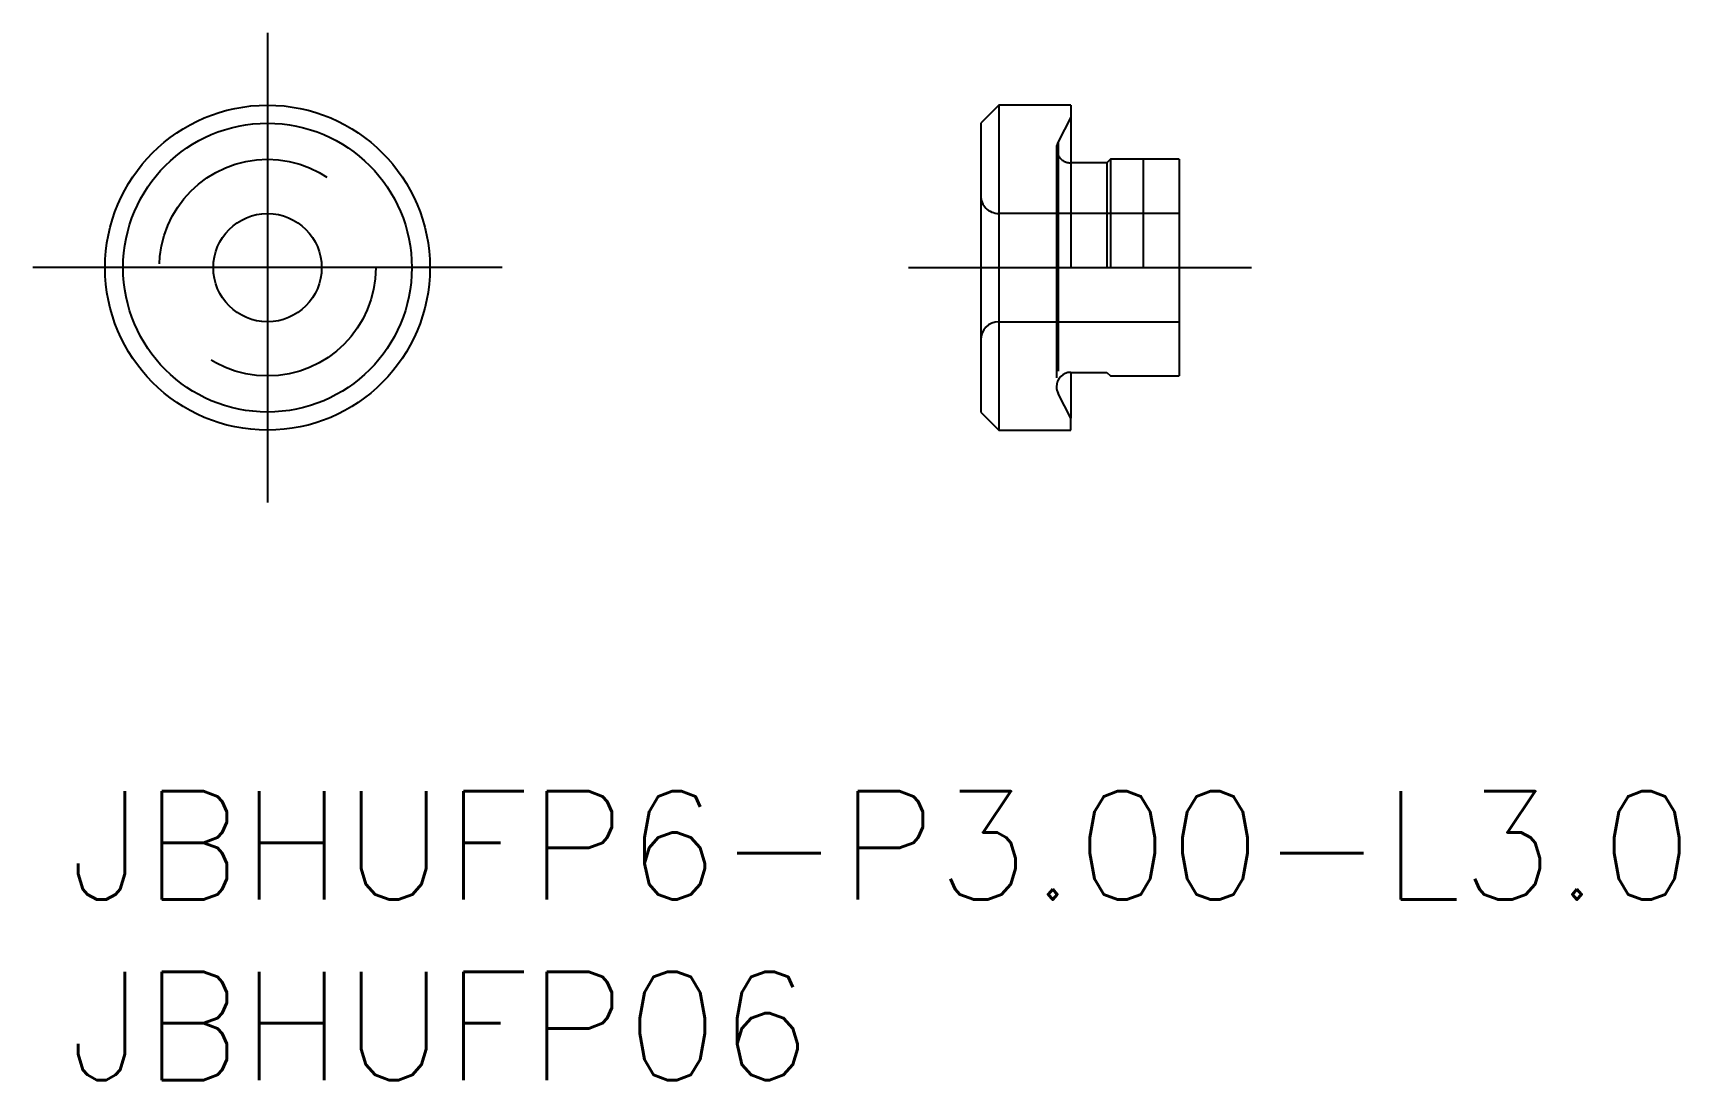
# Model space of a CAD drawing. Extents: x -1 to 44.6, y -8 to 21.
import ezdxf

# ---------------------------------------------------------------- set-up
doc = ezdxf.new("R2010")
doc.units = 0
doc.header["$LTSCALE"] = 0.5
doc.linetypes.add('CENTER', pattern=[50.8, 31.75, -6.35, 6.35, -6.35])
doc.linetypes.add('DASHED', pattern=[19.05, 12.7, -6.35])
for name, color, linetype in [('AM_0', 7, 'CONTINUOUS'), ('MSM_CENTER', 1, 'CENTER'), ('MSM_CONTINUOUS', 7, 'CONTINUOUS'), ('MSM_DASHED', 4, 'DASHED'), ('MSM_NARROW', 5, 'CONTINUOUS'), ('MSM_PART_NUMBER', 7, 'CONTINUOUS')]:
    doc.layers.add(name, color=color, linetype=linetype)
doc.styles.get("Standard").update_dxf_attribs({"font": 'txt.shx', "height": 1, "bigfont": 'bigfont.shx'})

msp = doc.modelspace()

# ---------------------------------------------------------------- linework, layer by layer
at = {"layer": 'AM_0'}
for p, q in [((25.762, 19), (25.262, 18.5)), ((27.762, 19), (25.762, 19)), ((25.762, 19), (25.762, 14.5)), ((27.762, 19), (27.762, 14.5)), ((25.262, 18.5), (25.262, 10.5)), ((28.762, 17.4), (27.762, 17.4)), ((28.862, 17.5), (28.762, 17.4)), ((28.762, 17.4), (28.762, 14.5)), ((30.762, 17.5), (28.862, 17.5)), ((28.862, 17.5), (28.862, 14.5)), ((30.762, 17.5), (30.762, 11.5)), ((25.762, 13), (30.762, 13)), ((27.762, 11.6), (28.762, 11.6)), ((27.762, 11.6), (27.762, 10.334)), ((28.762, 11.6), (28.862, 11.5)), ((28.862, 11.5), (30.762, 11.5)), ((27.762, 10.334), (27.407, 11.015)), ((25.262, 10.5), (25.762, 10)), ((27.762, 10), (27.762, 10.334)), ((25.762, 10), (27.762, 10))]:
    msp.add_line(p, q, dxfattribs=at)
for centre, radius, start, end in [((25.762, 12.5), 0.5, 90, 180), ((27.762, 11.2), 0.4, 90, 180), ((27.762, 11.2), 0.4, 180, 207.5)]:
    msp.add_arc(centre, radius, start, end, dxfattribs=at)
at = {"layer": 'MSM_CENTER'}
for p, q in [((5.5, 21), (5.5, 8)), ((12, 14.5), (-1, 14.5)), ((23.262, 14.5), (32.762, 14.5))]:
    msp.add_line(p, q, dxfattribs=at)
at = {"layer": 'MSM_CONTINUOUS'}
for radius in [4.5, 4, 1.5]:
    msp.add_circle((5.5, 14.5), radius, dxfattribs=at)
at = {"layer": 'MSM_DASHED'}
for p, q in [((27.762, 18.666), (27.407, 17.985)), ((27.362, 17.8), (27.362, 11.2)), ((27.407, 17.985), (27.407, 11.015)), ((30.762, 16), (25.762, 16)), ((25.762, 14.5), (25.762, 10))]:
    msp.add_line(p, q, dxfattribs=at)
msp.add_circle((5.5, 14.5), 3, dxfattribs=at)
for centre, radius, start in [((27.762, 17.8), 0.4, 152.5), ((25.762, 16.5), 0.5, 180)]:
    msp.add_arc(centre, radius, start, 270, dxfattribs=at)
at = {"layer": 'MSM_NARROW'}
msp.add_line((29.762, 17.5), (29.762, 14.5), dxfattribs=at)

# ---------------------------------------------------------------- texts
at = {"layer": 'MSM_PART_NUMBER'}
for s, p in [('JBHUFP6-P3.00-L3.0', (0, -3)), ('JBHUFP06', (0, -8))]:
    msp.add_text(s, height=3, dxfattribs=at).set_placement(p)

doc.saveas('drawing.dxf')
